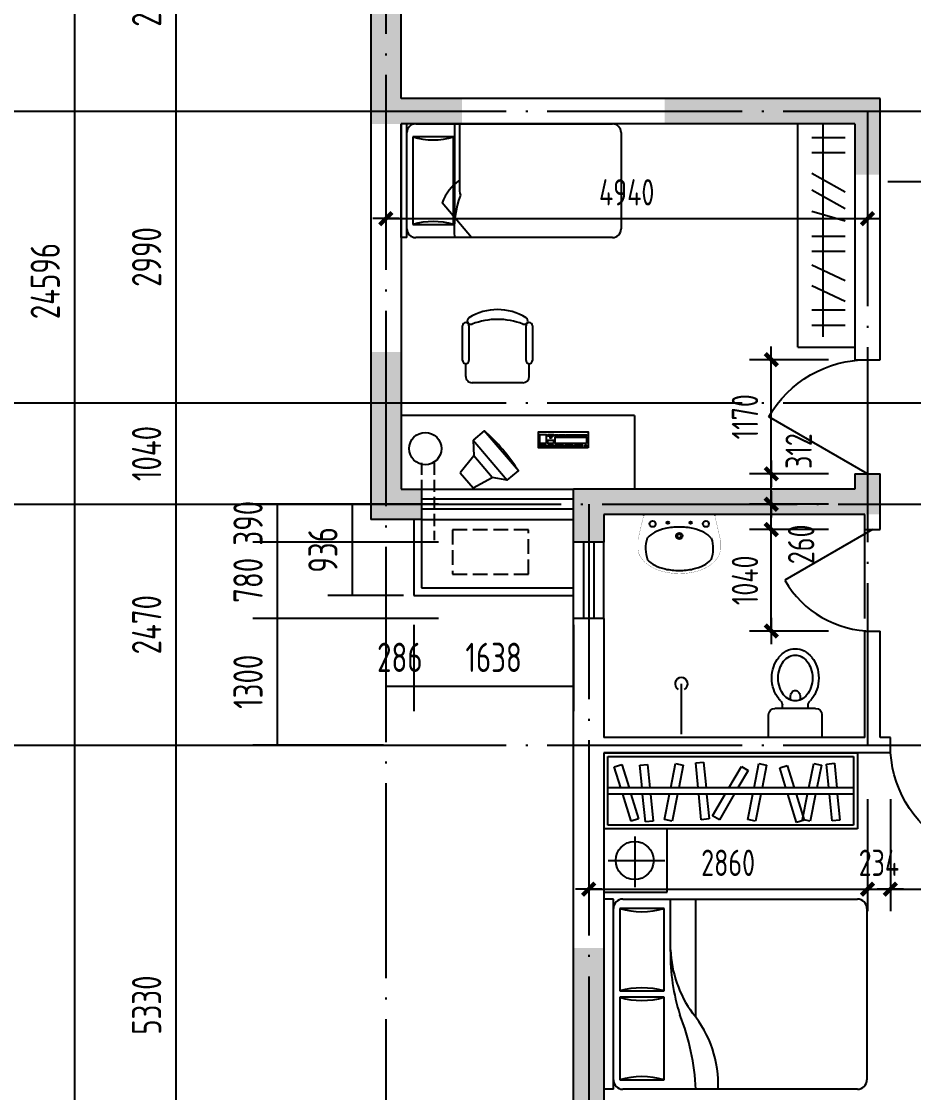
# Model space of a CAD drawing. Extents: x -726032 to 135930, y -151624 to 587044.
# Drawn here: x -484875 to -475725, y 410322 to 421304 of the extents above; entities that cross this region are included whole.
import ezdxf
from ezdxf.enums import TextEntityAlignment as Align

# ---------------------------------------------------------------- set-up
doc = ezdxf.new("R2010")
doc.units = 0
doc.header["$LTSCALE"] = 1000
doc.header["$MEASUREMENT"] = 0
doc.linetypes.add('DASH', pattern=[0.35, 0.25, -0.1])
doc.linetypes.add('DOTE', pattern=[2.42, 2, -0.2, 0.02, -0.2])
doc.layers.get('0').update_dxf_attribs({"linetype": 'CONTINUOUS'})
doc.layers.get('DEFPOINTS').update_dxf_attribs({"color": 1, "linetype": 'CONTINUOUS'})
for name, color, linetype in [('AXIS', 245, 'CONTINUOUS'), ('COLUMN', 170, 'CONTINUOUS'), ('DOTE', 8, 'DOTE'), ('GROUND', 45, 'CONTINUOUS'), ('LVTRY', 6, 'CONTINUOUS'), ('PUB_DIM', 245, 'CONTINUOUS'), ('ROOF', 4, 'CONTINUOUS'), ('WALL', 255, 'CONTINUOUS'), ('WINDOW', 155, 'CONTINUOUS'), ('WINDOW_TEXT', 7, 'CONTINUOUS'), ('家具', 252, 'CONTINUOUS'), ('引线', 213, 'CONTINUOUS'), ('空调', 245, 'CONTINUOUS')]:
    doc.layers.add(name, color=color, linetype=linetype)
doc.styles.add('DIM_FONT', font='isocp.shx', dxfattribs={"width": 0.8})
doc.styles.add('SIMPLEX', font='SIMPLEX.SHX')
doc.dimstyles.new('AXIS', dxfattribs={"dimtxt": 300, "dimasz": 1, "dimexe": 250, "dimexo": 300, "dimgap": 150, "dimtad": 1, "dimdec": 0, "dimzin": 0, "dimdsep": 46, "dimtxsty": 'DIM_FONT', "dimcen": 0.09, "dimse1": 1, "dimse2": 1, "dimclrt": 142, "dimadec": 0, "dimazin": 0, "dimtfac": 1, "dimtdec": 0, "dimtix": 1, "dimtmove": 2, "dimatfit": 3, "dimfxl": 1, "dimtolj": 1, "dimtzin": 0, "dimarcsym": 0})
doc.dimstyles.new('DIMA', dxfattribs={"dimtxt": 300, "dimasz": 1, "dimexe": 250, "dimexo": 300, "dimgap": 150, "dimtad": 1, "dimdec": 0, "dimzin": 0, "dimdsep": 46, "dimtxsty": 'DIM_FONT', "dimcen": 0.09, "dimse1": 1, "dimclrt": 142, "dimadec": 0, "dimazin": 0, "dimtfac": 1, "dimtdec": 0, "dimtix": 1, "dimtmove": 2, "dimatfit": 3, "dimfxl": 1, "dimtolj": 1, "dimtzin": 0, "dimarcsym": 0})
doc.dimstyles.new('DIMN', dxfattribs={"dimtxt": 300, "dimasz": 1, "dimexe": 250, "dimexo": 300, "dimgap": 150, "dimtad": 1, "dimdec": 0, "dimzin": 0, "dimdsep": 46, "dimtxsty": 'DIM_FONT', "dimcen": 0.09, "dimclrt": 142, "dimadec": 0, "dimazin": 0, "dimtfac": 1, "dimtdec": 0, "dimtix": 1, "dimtmove": 2, "dimatfit": 3, "dimfxl": 1, "dimtolj": 1, "dimtzin": 0, "dimarcsym": 0})

# ---------------------------------------------------------------- blocks, each defined once
blk = doc.blocks.new('*D517')
at = {"layer": 'AXIS', "color": 0, "lineweight": -2, "transparency": 16777216}
for p, q in [((-482202, 430940), (-484581, 430940)), ((-484331, 430939), (-484331, 406345)), ((-482202, 406344), (-484581, 406344))]:
    blk.add_line(p, q, dxfattribs=at)
at = {"layer": 'AXIS', "color": 0, "transparency": 16777216}
for points in [[(-484331, 430939), (-484331, 430939), (-484331, 430940)], [(-484331, 406345), (-484331, 406345), (-484331, 406344)]]:
    blk.add_solid(points, dxfattribs=at)
at = {"layer": 'DEFPOINTS', "color": 0, "transparency": 16777216}
for p in [(-481902, 430940), (-484331, 406344), (-481902, 406344)]:
    blk.add_point(p, dxfattribs=at)
at = {"layer": 'AXIS', "color": 142, "transparency": 16777216, "insert": (-484631, 418642), "char_height": 300, "attachment_point": 5, "rotation": 90, "style": 'DIM_FONT'}
blk.add_mtext('\\A1;24596', dxfattribs=at)
blk = doc.blocks.new('*D3250')
at = {"layer": 'AXIS', "color": 0, "lineweight": -2, "transparency": 16777216}
blk.add_line((-483291, 413883), (-483291, 408555), dxfattribs=at)
at = {"layer": 'AXIS', "color": 0, "transparency": 16777216}
for points in [[(-483291, 413883), (-483291, 413883), (-483291, 413884)], [(-483291, 408555), (-483291, 408555), (-483291, 408554)]]:
    blk.add_solid(points, dxfattribs=at)
at = {"layer": 'DEFPOINTS', "color": 0, "transparency": 16777216}
for p in [(-481902, 413884), (-483291, 408554), (-481902, 408554)]:
    blk.add_point(p, dxfattribs=at)
at = {"layer": 'AXIS', "color": 142, "transparency": 16777216, "insert": (-483591, 411219), "char_height": 300, "attachment_point": 5, "rotation": 90, "style": 'DIM_FONT'}
blk.add_mtext('\\A1;5330', dxfattribs=at)
blk = doc.blocks.new('*D3253')
at = {"layer": 'AXIS', "color": 0, "lineweight": -2, "transparency": 16777216}
blk.add_line((-483291, 422723), (-483291, 420385), dxfattribs=at)
at = {"layer": 'AXIS', "color": 0, "transparency": 16777216}
for points in [[(-483291, 422723), (-483291, 422723), (-483291, 422724)], [(-483291, 420385), (-483291, 420385), (-483291, 420384)]]:
    blk.add_solid(points, dxfattribs=at)
at = {"layer": 'DEFPOINTS', "color": 0, "transparency": 16777216}
for p in [(-481902, 422724), (-483291, 420384), (-481902, 420384)]:
    blk.add_point(p, dxfattribs=at)
at = {"layer": 'AXIS', "color": 142, "transparency": 16777216, "insert": (-483591, 421554), "char_height": 300, "attachment_point": 5, "rotation": 90, "style": 'DIM_FONT'}
blk.add_mtext('\\A1;2340', dxfattribs=at)
blk = doc.blocks.new('*D3254')
at = {"layer": 'AXIS', "color": 0, "lineweight": -2, "transparency": 16777216}
blk.add_line((-483291, 417393), (-483291, 416355), dxfattribs=at)
at = {"layer": 'AXIS', "color": 0, "transparency": 16777216}
for points in [[(-483291, 417393), (-483291, 417393), (-483291, 417394)], [(-483291, 416355), (-483291, 416355), (-483291, 416354)]]:
    blk.add_solid(points, dxfattribs=at)
at = {"layer": 'DEFPOINTS', "color": 0, "transparency": 16777216}
for p in [(-481902, 417394), (-483291, 416354), (-481902, 416354)]:
    blk.add_point(p, dxfattribs=at)
at = {"layer": 'AXIS', "color": 142, "transparency": 16777216, "insert": (-483591, 416874), "char_height": 300, "attachment_point": 5, "rotation": 90, "style": 'DIM_FONT'}
blk.add_mtext('\\A1;1040', dxfattribs=at)
blk = doc.blocks.new('*D3255')
at = {"layer": 'AXIS', "color": 0, "lineweight": -2, "transparency": 16777216}
blk.add_line((-483291, 416353), (-483291, 413885), dxfattribs=at)
at = {"layer": 'AXIS', "color": 0, "transparency": 16777216}
for points in [[(-483291, 416353), (-483291, 416353), (-483291, 416354)], [(-483291, 413885), (-483291, 413885), (-483291, 413884)]]:
    blk.add_solid(points, dxfattribs=at)
at = {"layer": 'DEFPOINTS', "color": 0, "transparency": 16777216}
for p in [(-481339, 416354), (-483291, 413884), (-481902, 413884)]:
    blk.add_point(p, dxfattribs=at)
at = {"layer": 'AXIS', "color": 142, "transparency": 16777216, "insert": (-483591, 415119), "char_height": 300, "attachment_point": 5, "rotation": 90, "style": 'DIM_FONT'}
blk.add_mtext('\\A1;2470', dxfattribs=at)
blk = doc.blocks.new('*D3256')
at = {"layer": 'AXIS', "color": 0, "lineweight": -2, "transparency": 16777216}
blk.add_line((-483291, 420383), (-483291, 417395), dxfattribs=at)
at = {"layer": 'AXIS', "color": 0, "transparency": 16777216}
for points in [[(-483291, 420383), (-483291, 420383), (-483291, 420384)], [(-483291, 417395), (-483291, 417395), (-483291, 417394)]]:
    blk.add_solid(points, dxfattribs=at)
at = {"layer": 'DEFPOINTS', "color": 0, "transparency": 16777216}
for p in [(-481902, 420384), (-483291, 417394), (-481902, 417394)]:
    blk.add_point(p, dxfattribs=at)
at = {"layer": 'AXIS', "color": 142, "transparency": 16777216, "insert": (-483591, 418889), "char_height": 300, "attachment_point": 5, "rotation": 90, "style": 'DIM_FONT'}
blk.add_mtext('\\A1;2990', dxfattribs=at)
blk = doc.blocks.new('M_E11')
for p, q in [((-280, -10), (-280, 0)), ((280, 0), (280, -10)), ((-250.5, -188.9), (-250.5, -185.7)), ((-247.8, -182.8), (-250.2, -184.9))]:
    blk.add_line(p, q)
at = {"const_width": 1.5}
for points in [[(-280, 0), (280, 0)], [(-325.7, -199.5), (-280, -5)], [(325.7, -203.7), (280, -5)]]:
    blk.add_lwpolyline(points, dxfattribs=at)
for points in [[(253, -188.3, 0.098208), (193.2, -140.8, 0.066287), (110.4, -111.4, 0.052428), (0, -99.8, 0.052428), (-110.4, -111.4, 0.066287), (-193.2, -140.8, 0.093876), (-250.8, -185.7, 0.171377)], [(-249.5, -357.7, 0.091341), (-193.2, -401.2, 0.066287), (-110.4, -430.6, 0.052428), (0, -442.2, 0.052428), (110.4, -430.6, 0.066287), (193.2, -401.2, 0.091756), (249.7, -357.5, 0.171377)]]:
    blk.add_lwpolyline(points, format="xyb")
for points in [[(-325.7, -199.5, 0.008223), (-325.7, -203.7, 0.149285)], [(-325.7, -265.7, 0.149285), (-304.4, -336.6, 0.107079), (-230.9, -407.7, 0.075625), (-131, -450.5, 0.062436), (-0.8, -467.3, 0.062436), (129.6, -451.5, 0.075625), (229.8, -409.6, 0.107079), (303.8, -339.1, 0.149285), (325.7, -268.3, 0.005205), (325.7, -265.7, 0.086596)]]:
    blk.add_lwpolyline(points, format="xyb", dxfattribs=at)
at = {"const_width": 1.5, "flags": 128}
for points in [[(-325.7, -203.7), (-325.7, -268.3)], [(325.7, -203.7), (325.7, -268.3)]]:
    blk.add_lwpolyline(points, dxfattribs=at)
at = {"flags": 128}
for points in [[(-253, -188.3, 0.172546), (-249.7, -357.5, 0.726395)], [(253, -188.3, -0.172546), (249.7, -357.5, -0.726395)]]:
    blk.add_lwpolyline(points, format="xyb", dxfattribs=at)
for centre, radius in [((-210, -75), 24), ((-210, -75), 24), ((-210, -75), 24), ((-90, -65), 10), ((90, -65), 10), ((210, -75), 24), ((0, -170), 25), ((0, -170), 15)]:
    blk.add_circle(centre, radius)
blk.add_arc((-249.5, -185.7), 1, 131.32236, 180)
at = {"width": 0.8, "flags": 9}
for tag in ['XSIZE', 'YSIZE']:
    blk.add_attdef(tag, (0, 0), '', height=0.5, dxfattribs=at)
blk = doc.blocks.new('_LV10')
blk.add_line((0, -37), (0, -432))
blk.add_arc((0, -432), 50, 121.03319, 58.96681)
blk = doc.blocks.new('_LV5')
for p, q in [((210.1, 0), (-210.1, 0)), ((-210.1, 0), (-210.1, -180)), ((210.1, -180), (210.1, 0)), ((160.1, -230), (-160.1, -230)), ((-101.4, -230), (-101.4, -254.3)), ((101.4, -230), (101.4, -254.1))]:
    blk.add_line(p, q)
blk.add_lwpolyline([(-135.1, -469.4, 0.080312), (-123, -544.2, 0.089014), (-91.8, -601.5, 0.104918), (-45.6, -639.3, 0.119812), (0.1, -650.4, 0.119812), (45.8, -639.3, 0.104918), (92, -601.5, 0.089014), (123.2, -544.2, 0.080312), (135.3, -469.4, 0.080312), (123.2, -394.6, 0.089014), (92, -337.3, 0.104918), (45.8, -299.5, 0.119812), (0.1, -288.4, 0.119812), (-45.6, -299.5, 0.104918), (-91.8, -337.3, 0.089014), (-123, -394.6, 0.080312)], format="xyb", close=True)
for points in [[(-38.7, -318.5, 0.073567), (-35.6, -339.5, 0.084454), (-27.4, -356, 0.10642), (-14.1, -367.8, 0.129709), (0, -371.5, 0.129709), (14.1, -367.8, 0.10642), (27.4, -356, 0.084454), (35.6, -339.5, 0.073567), (38.7, -318.5, 0.073567), (35.6, -297.5, 0.014016), (34.7, -294.6, 0.10642)], [(-34.7, -294.7, 0.013578), (-35.6, -297.5, 0.073567), (-38.7, -318.5, 0.073567)]]:
    blk.add_lwpolyline(points, format="xyb")
for centre, radius, start, end in [((-160.1, -180), 50, 180, 270), ((160.1, -180), 50, 270, 0), ((52.2, -452.8), 234.6, 141.28635, 161.63333), ((20.4, -427.3), 193.8, 134.81437, 141.28635), ((-151.4, -254.3), 50, 314.81437, 0), ((151.4, -254.1), 50, 180, 225.25549), ((-20.2, -427.3), 193.8, 38.71365, 45.25549), ((-52, -452.8), 234.6, 18.36667, 38.71365), ((102.3, -469.4), 287.4, 161.63333, 180), ((-102.1, -469.4), 287.4, 0, 18.36667), ((102.3, -469.4), 287.4, 180, 198.36667), ((-102.1, -469.4), 287.4, 341.63333, 0), ((52.2, -486), 234.6, 198.36667, 218.71365), ((-52, -486), 234.6, 321.28635, 341.63333), ((20.4, -511.6), 193.8, 218.71365, 242.67141), ((-20.2, -511.6), 193.8, 297.32859, 321.28635), ((0.1, -550.8), 149.6, 242.67141, 270), ((0.1, -550.8), 149.6, 270, 297.32859)]:
    blk.add_arc(centre, radius, start, end)
blk = doc.blocks.new('_DBLK')
blk.add_line((-0.5, 0), (0, -0.866))
blk.add_arc((-0.5, 0), 1, 300, 0)
at = {"layer": 'WINDOW_TEXT', "style": 'SIMPLEX', "flags": 9}
blk.add_attdef('A', text='', height=1, dxfattribs=at).set_placement((0, 1.5), align=Align.MIDDLE)
blk = doc.blocks.new('_DIMX')
blk.add_line((-150, 0), (150, 0))
at = {"const_width": 50}
blk.add_lwpolyline([(-70, -70), (70, 70)], dxfattribs=at)
blk = doc.blocks.new('*D755')
at = {"layer": 'DEFPOINTS', "color": 0, "transparency": 16777216}
for p in [(-477184, 416094), (-476327, 416094), (-476327, 415054)]:
    blk.add_point(p, dxfattribs=at)
at = {"layer": 'PUB_DIM', "color": 0, "lineweight": -2, "transparency": 16777216}
for p, q in [((-476597, 416094), (-477409, 416094)), ((-477184, 415055), (-477184, 416093)), ((-476597, 415054), (-477409, 415054))]:
    blk.add_line(p, q, dxfattribs=at)
at = {"layer": 'PUB_DIM', "color": 0, "lineweight": -2, "transparency": 16777216, "xscale": 0.9, "yscale": 0.9, "zscale": 0.9}
for p, rotation in [((-477184, 416094), 90), ((-477184, 415054), 270)]:
    blk.add_blockref('_DIMX', p, dxfattribs=dict(at, rotation=rotation))
at = {"layer": 'PUB_DIM', "color": 142, "transparency": 16777216, "insert": (-477454, 415574), "char_height": 270, "attachment_point": 5, "rotation": 90, "style": 'DIM_FONT'}
blk.add_mtext('\\A1;1040', dxfattribs=at)
blk = doc.blocks.new('*D1958')
at = {"layer": 'DEFPOINTS', "color": 0, "transparency": 16777216}
for p in [(-476197, 413601), (-475963, 413601), (-475963, 412408)]:
    blk.add_point(p, dxfattribs=at)
at = {"layer": 'PUB_DIM', "color": 0, "lineweight": -2, "transparency": 16777216}
for p, q in [((-475963, 413331), (-475963, 412183)), ((-476198, 412408), (-476199, 412408)), ((-476197, 412408), (-475963, 412408)), ((-475962, 412408), (-475961, 412408))]:
    blk.add_line(p, q, dxfattribs=at)
at = {"layer": 'PUB_DIM', "color": 0, "lineweight": -2, "transparency": 16777216, "xscale": 0.9, "yscale": 0.9, "zscale": 0.9}
blk.add_blockref('_DIMX', (-476197, 412408), dxfattribs=at)
at = {"layer": 'PUB_DIM', "color": 0, "lineweight": -2, "transparency": 16777216, "xscale": 0.9, "yscale": 0.9, "zscale": 0.9, "rotation": 180}
blk.add_blockref('_DIMX', (-475963, 412408), dxfattribs=at)
at = {"layer": 'PUB_DIM', "color": 142, "transparency": 16777216, "insert": (-476080, 412678), "char_height": 270, "attachment_point": 5, "style": 'DIM_FONT'}
blk.add_mtext('\\A1;234', dxfattribs=at)
blk = doc.blocks.new('*D1959')
at = {"layer": 'DEFPOINTS', "color": 0, "transparency": 16777216}
for p in [(-477184, 417836), (-476327, 417836), (-476327, 416666)]:
    blk.add_point(p, dxfattribs=at)
at = {"layer": 'PUB_DIM', "color": 0, "lineweight": -2, "transparency": 16777216}
for p, q in [((-476597, 417836), (-477409, 417836)), ((-477184, 416667), (-477184, 417835))]:
    blk.add_line(p, q, dxfattribs=at)
at = {"layer": 'PUB_DIM', "color": 0, "lineweight": -2, "transparency": 16777216, "xscale": 0.9, "yscale": 0.9, "zscale": 0.9}
for p, rotation in [((-477184, 417836), 90), ((-477184, 416666), 270)]:
    blk.add_blockref('_DIMX', p, dxfattribs=dict(at, rotation=rotation))
at = {"layer": 'PUB_DIM', "color": 142, "transparency": 16777216, "insert": (-477454, 417251), "char_height": 270, "attachment_point": 5, "rotation": 90, "style": 'DIM_FONT'}
blk.add_mtext('\\A1;1170', dxfattribs=at)
blk = doc.blocks.new('*D1960')
at = {"layer": 'DEFPOINTS', "color": 0, "transparency": 16777216}
for p in [(-477184, 416666), (-476327, 416666), (-476327, 416354)]:
    blk.add_point(p, dxfattribs=at)
at = {"layer": 'PUB_DIM', "color": 0, "lineweight": -2, "transparency": 16777216}
for p, q in [((-476597, 416666), (-477409, 416666)), ((-477184, 416355), (-477184, 416665))]:
    blk.add_line(p, q, dxfattribs=at)
at = {"layer": 'PUB_DIM', "color": 0, "lineweight": -2, "transparency": 16777216, "xscale": 0.9, "yscale": 0.9, "zscale": 0.9}
for p, rotation in [((-477184, 416666), 90), ((-477184, 416354), 270)]:
    blk.add_blockref('_DIMX', p, dxfattribs=dict(at, rotation=rotation))
at = {"layer": 'PUB_DIM', "color": 142, "transparency": 16777216, "insert": (-476903, 416899), "char_height": 270, "attachment_point": 5, "rotation": 90, "style": 'DIM_FONT'}
blk.add_mtext('\\A1;312', dxfattribs=at)
blk = doc.blocks.new('*D1961')
at = {"layer": 'DEFPOINTS', "color": 0, "transparency": 16777216}
for p in [(-477184, 416354), (-476327, 416354), (-476327, 416094)]:
    blk.add_point(p, dxfattribs=at)
at = {"layer": 'PUB_DIM', "color": 0, "lineweight": -2, "transparency": 16777216}
for p, q in [((-476597, 416354), (-477409, 416354)), ((-477184, 416355), (-477184, 416356)), ((-477184, 416094), (-477184, 416354)), ((-477184, 416093), (-477184, 416092))]:
    blk.add_line(p, q, dxfattribs=at)
at = {"layer": 'PUB_DIM', "color": 0, "lineweight": -2, "transparency": 16777216, "xscale": 0.9, "yscale": 0.9, "zscale": 0.9}
for p, rotation in [((-477184, 416354), 270), ((-477184, 416094), 90)]:
    blk.add_blockref('_DIMX', p, dxfattribs=dict(at, rotation=rotation))
at = {"layer": 'PUB_DIM', "color": 142, "transparency": 16777216, "insert": (-476878, 415943), "char_height": 270, "attachment_point": 5, "rotation": 90, "style": 'DIM_FONT'}
blk.add_mtext('\\A1;260', dxfattribs=at)
blk = doc.blocks.new('*D756')
at = {"layer": 'DEFPOINTS', "color": 0, "transparency": 16777216}
for p in [(-480851, 415418), (-479213, 415418), (-480851, 414484)]:
    blk.add_point(p, dxfattribs=at)
at = {"layer": 'PUB_DIM', "color": 0, "lineweight": -2, "transparency": 16777216}
for p, q in [((-480851, 415118), (-480851, 414234)), ((-479213, 415118), (-479213, 414234)), ((-479214, 414484), (-480850, 414484))]:
    blk.add_line(p, q, dxfattribs=at)
at = {"layer": 'PUB_DIM', "color": 0, "transparency": 16777216}
for points in [[(-480850, 414485), (-480850, 414484), (-480851, 414484)], [(-479214, 414485), (-479214, 414484), (-479213, 414484)]]:
    blk.add_solid(points, dxfattribs=at)
at = {"layer": 'PUB_DIM', "color": 142, "transparency": 16777216, "insert": (-480032, 414784), "char_height": 300, "attachment_point": 5, "style": 'DIM_FONT'}
blk.add_mtext('\\A1;1638', dxfattribs=at)
blk = doc.blocks.new('*D757')
at = {"layer": 'DEFPOINTS', "color": 0, "transparency": 16777216}
for p in [(-481137, 415418), (-480851, 415418), (-481137, 414484)]:
    blk.add_point(p, dxfattribs=at)
at = {"layer": 'PUB_DIM', "color": 0, "lineweight": -2, "transparency": 16777216}
for p, q in [((-481137, 415118), (-481137, 414234)), ((-480851, 415118), (-480851, 414234)), ((-481138, 414484), (-481139, 414484)), ((-480851, 414484), (-481137, 414484)), ((-480850, 414484), (-480849, 414484))]:
    blk.add_line(p, q, dxfattribs=at)
at = {"layer": 'PUB_DIM', "color": 0, "transparency": 16777216}
for points in [[(-481138, 414485), (-481138, 414484), (-481137, 414484)], [(-480850, 414485), (-480850, 414484), (-480851, 414484)]]:
    blk.add_solid(points, dxfattribs=at)
at = {"layer": 'PUB_DIM', "color": 142, "transparency": 16777216, "insert": (-480994, 414784), "char_height": 300, "attachment_point": 5, "style": 'DIM_FONT'}
blk.add_mtext('\\A1;286', dxfattribs=at)
blk = doc.blocks.new('*D758')
at = {"layer": 'DEFPOINTS', "color": 0, "transparency": 16777216}
for p in [(-480658, 416354), (-481483, 415418), (-480658, 415418)]:
    blk.add_point(p, dxfattribs=at)
at = {"layer": 'PUB_DIM', "color": 0, "lineweight": -2, "transparency": 16777216}
for p, q in [((-480958, 416354), (-481733, 416354)), ((-481483, 416353), (-481483, 415419)), ((-480958, 415418), (-481733, 415418))]:
    blk.add_line(p, q, dxfattribs=at)
at = {"layer": 'PUB_DIM', "color": 0, "transparency": 16777216}
for points in [[(-481483, 416353), (-481483, 416353), (-481483, 416354)], [(-481483, 415419), (-481483, 415419), (-481483, 415418)]]:
    blk.add_solid(points, dxfattribs=at)
at = {"layer": 'PUB_DIM', "color": 142, "transparency": 16777216, "insert": (-481783, 415886), "char_height": 300, "attachment_point": 5, "rotation": 90, "style": 'DIM_FONT'}
blk.add_mtext('\\A1;936', dxfattribs=at)
blk = doc.blocks.new('_WBLK')
for p, q in [((-0.5, 0.5), (0.5, 0.5)), ((0.5, 0.1667), (-0.5, 0.1667)), ((0.5, -0.1667), (-0.5, -0.1667)), ((-0.5, -0.5), (0.5, -0.5))]:
    blk.add_line(p, q)
at = {"layer": 'WINDOW_TEXT', "style": 'SIMPLEX', "flags": 9}
blk.add_attdef('A', text='', height=1, dxfattribs=at).set_placement((0, 1.5), align=Align.MIDDLE)
blk = doc.blocks.new('M_C32CXI')
for p, q in [((-188.1, 275), (86.9, 275)), ((86.9, 225), (-188.1, 225)), ((211.9, 250), (111.9, 250)), ((261.9, 200), (261.9, -200)), ((-188.1, -225), (86.9, -225)), ((211.9, -250), (111.9, -250)), ((86.9, -275), (-188.1, -275))]:
    blk.add_line(p, q)
for centre, radius, start, end in [((-188.1, 250), 25, 90, 270), ((86.9, 250), 25, 270, 90), ((111, 0), 425.9, 148.10921, 211.89079), ((-226.8, 210.2), 28.1, 338.76069, 148.10921), ((314, 0), 552.1, 158.76069, 201.23931), ((211.9, 200), 50, 0, 90), ((-226.8, -210.2), 28.1, 211.89079, 21.23931), ((-188.1, -250), 25, 90, 270), ((86.9, -250), 25, 270, 90), ((211.9, -200), 50, 270, 0)]:
    blk.add_arc(centre, radius, start, end)
at = {"width": 0.8, "flags": 9}
for tag in ['XSIZE', 'YSIZE']:
    blk.add_attdef(tag, (0, 0), '', height=0.5, dxfattribs=at)
blk = doc.blocks.new('*D1962')
at = {"layer": 'DEFPOINTS', "color": 0, "transparency": 16777216}
for p in [(-479057, 413601), (-476197, 413601), (-476197, 412408)]:
    blk.add_point(p, dxfattribs=at)
at = {"layer": 'PUB_DIM', "color": 0, "lineweight": -2, "transparency": 16777216}
for p, q in [((-476197, 413331), (-476197, 412183)), ((-479056, 412408), (-476198, 412408))]:
    blk.add_line(p, q, dxfattribs=at)
at = {"layer": 'PUB_DIM', "color": 0, "lineweight": -2, "transparency": 16777216, "xscale": 0.9, "yscale": 0.9, "zscale": 0.9, "rotation": 180}
blk.add_blockref('_DIMX', (-479057, 412408), dxfattribs=at)
at = {"layer": 'PUB_DIM', "color": 0, "lineweight": -2, "transparency": 16777216, "xscale": 0.9, "yscale": 0.9, "zscale": 0.9}
blk.add_blockref('_DIMX', (-476197, 412408), dxfattribs=at)
at = {"layer": 'PUB_DIM', "color": 142, "transparency": 16777216, "insert": (-477627, 412678), "char_height": 270, "attachment_point": 5, "style": 'DIM_FONT'}
blk.add_mtext('\\A1;2860', dxfattribs=at)
blk = doc.blocks.new('*D1963')
at = {"layer": 'DEFPOINTS', "color": 0, "transparency": 16777216}
for p in [(-481137, 420544), (-476197, 420544), (-476197, 419282)]:
    blk.add_point(p, dxfattribs=at)
at = {"layer": 'PUB_DIM', "color": 0, "lineweight": -2, "transparency": 16777216}
for p, q in [((-476197, 420274), (-476197, 419057)), ((-481136, 419282), (-476198, 419282))]:
    blk.add_line(p, q, dxfattribs=at)
at = {"layer": 'PUB_DIM', "color": 0, "lineweight": -2, "transparency": 16777216, "xscale": 0.9, "yscale": 0.9, "zscale": 0.9, "rotation": 180}
blk.add_blockref('_DIMX', (-481137, 419282), dxfattribs=at)
at = {"layer": 'PUB_DIM', "color": 0, "lineweight": -2, "transparency": 16777216, "xscale": 0.9, "yscale": 0.9, "zscale": 0.9}
blk.add_blockref('_DIMX', (-476197, 419282), dxfattribs=at)
at = {"layer": 'PUB_DIM', "color": 142, "transparency": 16777216, "insert": (-478667, 419552), "char_height": 270, "attachment_point": 5, "style": 'DIM_FONT'}
blk.add_mtext('\\A1;4940', dxfattribs=at)
blk = doc.blocks.new('*D1965')
at = {"layer": 'DEFPOINTS', "color": 0, "transparency": 16777216}
for p in [(-475963, 413601), (-474793, 413601), (-474793, 412408)]:
    blk.add_point(p, dxfattribs=at)
at = {"layer": 'PUB_DIM', "color": 0, "lineweight": -2, "transparency": 16777216}
for p, q in [((-474793, 413331), (-474793, 412183)), ((-475962, 412408), (-474794, 412408))]:
    blk.add_line(p, q, dxfattribs=at)
at = {"layer": 'PUB_DIM', "color": 0, "lineweight": -2, "transparency": 16777216, "xscale": 0.9, "yscale": 0.9, "zscale": 0.9, "rotation": 180}
blk.add_blockref('_DIMX', (-475963, 412408), dxfattribs=at)
at = {"layer": 'PUB_DIM', "color": 0, "lineweight": -2, "transparency": 16777216, "xscale": 0.9, "yscale": 0.9, "zscale": 0.9}
blk.add_blockref('_DIMX', (-474793, 412408), dxfattribs=at)
at = {"layer": 'PUB_DIM', "color": 142, "transparency": 16777216, "insert": (-475378, 412678), "char_height": 270, "attachment_point": 5, "style": 'DIM_FONT'}
blk.add_mtext('\\A1;1170', dxfattribs=at)
blk = doc.blocks.new('*D763')
at = {"layer": 'DEFPOINTS', "color": 0, "transparency": 16777216}
for p in [(-480299, 415964), (-482251, 415184), (-480862, 415184)]:
    blk.add_point(p, dxfattribs=at)
at = {"layer": 'PUB_DIM', "color": 0, "lineweight": -2, "transparency": 16777216}
for p, q in [((-480599, 415964), (-482501, 415964)), ((-482251, 415963), (-482251, 415185)), ((-481162, 415184), (-482501, 415184))]:
    blk.add_line(p, q, dxfattribs=at)
at = {"layer": 'PUB_DIM', "color": 0, "transparency": 16777216}
for points in [[(-482251, 415963), (-482251, 415963), (-482251, 415964)], [(-482251, 415185), (-482251, 415185), (-482251, 415184)]]:
    blk.add_solid(points, dxfattribs=at)
at = {"layer": 'PUB_DIM', "color": 142, "transparency": 16777216, "insert": (-482551, 415574), "char_height": 300, "attachment_point": 5, "rotation": 90, "style": 'DIM_FONT'}
blk.add_mtext('\\A1;780', dxfattribs=at)
blk = doc.blocks.new('*D764')
at = {"layer": 'DEFPOINTS', "color": 0, "transparency": 16777216}
for p in [(-480299, 415184), (-482251, 413884), (-480862, 413884)]:
    blk.add_point(p, dxfattribs=at)
at = {"layer": 'PUB_DIM', "color": 0, "lineweight": -2, "transparency": 16777216}
for p, q in [((-480599, 415184), (-482501, 415184)), ((-482251, 415183), (-482251, 413885)), ((-481162, 413884), (-482501, 413884))]:
    blk.add_line(p, q, dxfattribs=at)
at = {"layer": 'PUB_DIM', "color": 0, "transparency": 16777216}
for points in [[(-482251, 415183), (-482251, 415183), (-482251, 415184)], [(-482251, 413885), (-482251, 413885), (-482251, 413884)]]:
    blk.add_solid(points, dxfattribs=at)
at = {"layer": 'PUB_DIM', "color": 142, "transparency": 16777216, "insert": (-482551, 414534), "char_height": 300, "attachment_point": 5, "rotation": 90, "style": 'DIM_FONT'}
blk.add_mtext('\\A1;1300', dxfattribs=at)
blk = doc.blocks.new('*D765')
at = {"layer": 'DEFPOINTS', "color": 0, "transparency": 16777216}
for p in [(-480299, 416354), (-482251, 415964), (-480862, 415964)]:
    blk.add_point(p, dxfattribs=at)
at = {"layer": 'PUB_DIM', "color": 0, "lineweight": -2, "transparency": 16777216}
for p, q in [((-480599, 416354), (-482501, 416354)), ((-482251, 416355), (-482251, 416356)), ((-482251, 416354), (-482251, 415964)), ((-481162, 415964), (-482501, 415964)), ((-482251, 415963), (-482251, 415962))]:
    blk.add_line(p, q, dxfattribs=at)
at = {"layer": 'PUB_DIM', "color": 0, "transparency": 16777216}
for points in [[(-482251, 416355), (-482251, 416355), (-482251, 416354)], [(-482251, 415963), (-482251, 415963), (-482251, 415964)]]:
    blk.add_solid(points, dxfattribs=at)
at = {"layer": 'PUB_DIM', "color": 142, "transparency": 16777216, "insert": (-482551, 416159), "char_height": 300, "attachment_point": 5, "rotation": 90, "style": 'DIM_FONT'}
blk.add_mtext('\\A1;390', dxfattribs=at)

msp = doc.modelspace()

# ---------------------------------------------------------------- linework, layer by layer
at = {"layer": 'AXIS'}
for p, q in [((-485631.2, 420384), (-481902.2, 420384)), ((-485631.2, 417394), (-481902.2, 417394)), ((-485631.2, 416354), (-481338.6, 416354)), ((-485631.2, 413884), (-481902.2, 413884))]:
    msp.add_line(p, q, dxfattribs=at)
at = {"layer": 'COLUMN'}
for points in [[(-481292.9, 421996), (-481292.9, 420254), (-480980.9, 421996), (-480980.9, 420254)], [(-480980.9, 420514), (-480980.9, 420254), (-480356.9, 420514), (-480356.9, 420254)], [(-478276.9, 420514), (-478276.9, 420254), (-476066.9, 420514), (-476326.9, 420254)], [(-476326.9, 420254), (-476326.9, 419734), (-476066.9, 420514), (-476066.9, 419734)], [(-481292.9, 417914), (-481292.9, 416198), (-480980.9, 417914), (-480980.9, 416198)], [(-476326.9, 416510), (-476326.9, 416666), (-476066.9, 416250), (-476066.9, 416666)], [(-480980.9, 416198), (-480980.9, 416510), (-480772.9, 416198), (-480772.9, 416510)], [(-479212.9, 416510), (-479212.9, 415964), (-478900.9, 416250), (-478900.9, 415964)], [(-479212.9, 416510), (-478900.9, 416250), (-476326.9, 416510), (-476066.9, 416250)], [(-479212.9, 411804), (-479212.9, 408398), (-478900.9, 411804), (-478900.9, 408398)]]:
    msp.add_solid(points, dxfattribs=at)
at = {"layer": 'DOTE'}
for p, q in [((-481136.9, 432855.9), (-481136.9, 405011.9)), ((-481902.2, 420384), (-412270.4, 420384)), ((-476196.9, 420384), (-476196.9, 413884)), ((-481902.2, 417394), (-412270.4, 417394)), ((-481338.6, 416354), (-412270.4, 416354)), ((-479056.9, 416354), (-479056.9, 405011.9)), ((-481902.2, 413884), (-412270.4, 413884))]:
    msp.add_line(p, q, dxfattribs=at)
at = {"layer": 'GROUND'}
msp.add_line((-476222.9, 415184), (-476222.9, 416094), dxfattribs=at)
at = {"layer": 'ROOF'}
for p, q in [((-480850.9, 416198), (-480850.9, 415418)), ((-480772.9, 416198), (-480772.9, 415496)), ((-480772.9, 415496), (-479212.9, 415496)), ((-480850.9, 415418), (-479212.9, 415418))]:
    msp.add_line(p, q, dxfattribs=at)
at = {"layer": 'WALL'}
for p, q in [((-481292.9, 426390), (-481292.9, 416198)), ((-480980.9, 420514), (-480980.9, 426078)), ((-476066.9, 420514), (-480980.9, 420514)), ((-476066.9, 417836), (-476066.9, 420514)), ((-480980.9, 420254), (-480980.9, 416510)), ((-476326.9, 420254), (-480980.9, 420254)), ((-476326.9, 420254), (-476326.9, 417836)), ((-476326.9, 417836), (-476066.9, 417836)), ((-476326.9, 416666), (-476326.9, 416510)), ((-476326.9, 416666), (-476066.9, 416666)), ((-476066.9, 416094), (-476066.9, 416666)), ((-480980.9, 416510), (-480772.9, 416510)), ((-480772.9, 416510), (-480772.9, 416198)), ((-479212.9, 415964), (-479212.9, 416510)), ((-476326.9, 416510), (-479212.9, 416510)), ((-476222.9, 416250), (-478900.9, 416250)), ((-478898.8, 415964), (-478898.8, 416250)), ((-476222.9, 416094), (-476222.9, 416250)), ((-480772.9, 416198), (-481292.9, 416198)), ((-476222.9, 416094), (-476066.9, 416094)), ((-478900.9, 415964), (-479212.9, 415964)), ((-479212.9, 408398), (-479212.9, 415184)), ((-478900.9, 415184), (-479212.9, 415184)), ((-478898.8, 413962), (-478898.8, 415184)), ((-476222.9, 415054), (-476066.9, 415054)), ((-476222.9, 413962), (-476222.9, 415054)), ((-476066.9, 413962), (-476066.9, 415054)), ((-476222.9, 413962), (-478900.9, 413962)), ((-475962.9, 413962), (-476066.9, 413962)), ((-475962.9, 413806), (-475962.9, 413962)), ((-475962.9, 413806), (-478900.9, 413806)), ((-478898.9, 408710), (-478898.8, 413806))]:
    msp.add_line(p, q, dxfattribs=at)
at = {"layer": '家具'}
for p, q in [((-480921.1, 420254), (-480980.9, 420254)), ((-480980.9, 419087.9), (-480980.9, 420254)), ((-480921.1, 419087.9), (-480921.1, 420254)), ((-480831.4, 420254), (-478813.8, 420254)), ((-480433.6, 420254), (-480433.6, 419297.2)), ((-480382.9, 420254), (-480382.9, 419604.7)), ((-478724.1, 420164.3), (-478724.1, 419177.6)), ((-476911.8, 417966), (-476911.8, 420254)), ((-476653.9, 420254), (-476653.9, 418070.8)), ((-480442.7, 420119.4), (-480861.3, 420119.4)), ((-480861.3, 420119.4), (-480861.3, 419222.4)), ((-480442.7, 419222.4), (-480442.7, 420119.4)), ((-476425.3, 420110), (-476766.7, 420110)), ((-476425.3, 419956.9), (-476766.7, 419956.9)), ((-476425.3, 419554.5), (-476766.7, 419746.3)), ((-476425.3, 419382.8), (-476766.7, 419574.6)), ((-480258.3, 419088.3), (-480558.5, 419444.7)), ((-476425.3, 419257.5), (-476766.7, 419356.6)), ((-480861.3, 419222.4), (-480442.7, 419222.4)), ((-480921.1, 419087.9), (-480980.9, 419087.9)), ((-478813.8, 419087.9), (-480831.4, 419087.9)), ((-476425.3, 419099.8), (-476766.7, 419099.8)), ((-476425.3, 418946.7), (-476766.7, 418946.7)), ((-476425.3, 418645.1), (-476766.7, 418804.5)), ((-476425.3, 418433.8), (-476766.7, 418593.1)), ((-476425.3, 418343.6), (-476766.7, 418343.6)), ((-476425.3, 418185.8), (-476766.7, 418185.8)), ((-476911.8, 417966), (-476326.9, 417966)), ((-478587, 417263.2), (-480980.9, 417263.2)), ((-478587, 417263.2), (-478587, 416510)), ((-480242.9, 417010.2), (-480235.4, 416849.9)), ((-479891.4, 416599.8), (-480046.9, 416629.8)), ((-478900.9, 413806), (-478900.9, 412376)), ((-478900.9, 413806), (-476300.9, 413806)), ((-476300.9, 413806), (-476300.9, 413026)), ((-478861.9, 413065), (-478861.9, 413767)), ((-478861.9, 413767), (-476339.9, 413767)), ((-478794, 413663.4), (-478717.3, 413687)), ((-478717.3, 413687), (-478643.2, 413446)), ((-478532.2, 413679.3), (-478452.3, 413687)), ((-478509.6, 413446), (-478532.2, 413679.3)), ((-478452.3, 413687), (-478429, 413446)), ((-478215.7, 413446), (-478165.7, 413696.1)), ((-478165.7, 413696.1), (-478087, 413680.4)), ((-478087, 413680.4), (-478133.8, 413446)), ((-477958.8, 413702.3), (-477878.9, 413710)), ((-477934.1, 413446), (-477958.8, 413702.3)), ((-477878.9, 413710), (-477853.4, 413446)), ((-477361.1, 413446), (-477311.1, 413696.1)), ((-477311.1, 413696.1), (-477232.4, 413680.4)), ((-477232.4, 413680.4), (-477279.2, 413446)), ((-477097, 413651.9), (-477020.3, 413675.5)), ((-477020.3, 413675.5), (-476949.7, 413446)), ((-476799.2, 413446), (-476749.2, 413696.1)), ((-476749.2, 413696.1), (-476670.5, 413680.4)), ((-476670.5, 413680.4), (-476717.4, 413446)), ((-476617.3, 413690.8), (-476537.4, 413698.5)), ((-476593.6, 413446), (-476617.3, 413690.8)), ((-476537.4, 413698.5), (-476513, 413446)), ((-476339.9, 413767), (-476339.9, 413065)), ((-478727.1, 413446), (-478794, 413663.4)), ((-477618.5, 413446), (-477491.1, 413664.6)), ((-477421.7, 413624.2), (-477525.6, 413446)), ((-477491.1, 413664.6), (-477421.7, 413624.2)), ((-477033.7, 413446), (-477097, 413651.9)), ((-476339.9, 413446), (-478861.9, 413446)), ((-476339.9, 413381), (-478861.9, 413381)), ((-478622, 413104.1), (-478707.2, 413381)), ((-478623.2, 413381), (-478545.3, 413127.7)), ((-478475.8, 413096.9), (-478503.3, 413381)), ((-478422.7, 413381), (-478395.9, 413104.6)), ((-478280.4, 413122.3), (-478228.7, 413381)), ((-478146.8, 413381), (-478201.7, 413106.6)), ((-477902.5, 413119.8), (-477927.8, 413381)), ((-477847.1, 413381), (-477822.6, 413127.5)), ((-477785.8, 413159), (-477656.4, 413381)), ((-477563.5, 413381), (-477716.4, 413118.6)), ((-477425.8, 413122.3), (-477374.1, 413381)), ((-477292.2, 413381), (-477347.1, 413106.6)), ((-476925, 413092.6), (-477013.7, 413381)), ((-476929.7, 413381), (-476848.3, 413116.2)), ((-476863.9, 413122.3), (-476812.2, 413381)), ((-476730.4, 413381), (-476785.2, 413106.6)), ((-476561, 413108.3), (-476587.3, 413381)), ((-476506.7, 413381), (-476481.1, 413116.1)), ((-478545.3, 413127.7), (-478622, 413104.1)), ((-477822.6, 413127.5), (-477902.5, 413119.8)), ((-477716.4, 413118.6), (-477785.8, 413159)), ((-476300.9, 413026), (-478900.9, 413026)), ((-476339.9, 413065), (-478861.9, 413065)), ((-478395.9, 413104.6), (-478475.8, 413096.9)), ((-478201.7, 413106.6), (-478280.4, 413122.3)), ((-478250.9, 412376), (-478250.9, 413026)), ((-477347.1, 413106.6), (-477425.8, 413122.3)), ((-476848.3, 413116.2), (-476925, 413092.6)), ((-476785.2, 413106.6), (-476863.9, 413122.3)), ((-476481.1, 413116.1), (-476561, 413108.3)), ((-478585.1, 412948.7), (-478585.1, 412428.7)), ((-478858.1, 412701.7), (-478274.6, 412701.7)), ((-478900.9, 412376), (-478250.9, 412376)), ((-478803.4, 412306.5), (-478900.9, 412306.5)), ((-478900.9, 412306.5), (-478900.9, 410356.5)), ((-478803.4, 410356.5), (-478803.4, 412306.5)), ((-478705.9, 412306.5), (-476300.9, 412306.5)), ((-478218.4, 411770.3), (-478218.4, 412306.5)), ((-477958.4, 411104), (-477958.4, 412306.5)), ((-478738.4, 412209), (-478738.4, 411364)), ((-478283.4, 412209), (-478738.4, 412209)), ((-478283.4, 411364), (-478283.4, 412209)), ((-476203.4, 412209), (-476203.4, 410454)), ((-478738.4, 411364), (-478283.4, 411364)), ((-478738.4, 411299), (-478738.4, 410454)), ((-478283.4, 411299), (-478738.4, 411299)), ((-478283.4, 410454), (-478283.4, 411299)), ((-478738.4, 410454), (-478283.4, 410454)), ((-478803.4, 410356.5), (-478900.9, 410356.5)), ((-476300.9, 410356.5), (-478705.9, 410356.5))]:
    msp.add_line(p, q, dxfattribs=at)
for points in [[(-480242.9, 417010.2), (-479891.4, 416599.8), (-479777.8, 416697.1), (-480129.4, 417107.4)], [(-479061.6, 416930.9), (-479570.8, 416930.9), (-479570.8, 417094.9), (-479061.6, 417094.9)], [(-479493.8, 416977.9), (-479557.3, 416977.9), (-479557.3, 417068.7), (-479493.8, 417068.7)], [(-479416.3, 416977.9), (-479476.1, 416977.9), (-479476.1, 417011.5), (-479416.3, 417011.5)], [(-479460.6, 417052.8), (-479473.9, 417052.8), (-479473.9, 417068.3), (-479460.6, 417068.3)], [(-479438.4, 417052.8), (-479451.7, 417052.8), (-479451.7, 417068.3), (-479438.4, 417068.3)], [(-479438.4, 417030.7), (-479451.7, 417030.7), (-479451.7, 417046.2), (-479438.4, 417046.2)], [(-479416.3, 417052.8), (-479429.6, 417052.8), (-479429.6, 417068.3), (-479416.3, 417068.3)], [(-479078.5, 416977.9), (-479400.4, 416977.9), (-479400.4, 417041), (-479078.5, 417041)], [(-479373.8, 417051), (-479400, 417051), (-479400, 417066.4), (-479373.8, 417066.4)], [(-479335.1, 417051), (-479361.3, 417051), (-479361.3, 417066.4), (-479335.1, 417066.4)], [(-479300, 417051), (-479324.4, 417051), (-479324.4, 417066.4), (-479300, 417066.4)], [(-479150.5, 417051), (-479287.5, 417051), (-479287.5, 417066.4), (-479150.5, 417066.4)], [(-479113.6, 417051), (-479139.8, 417051), (-479139.8, 417066.4), (-479113.6, 417066.4)], [(-479078.5, 417051), (-479102.9, 417051), (-479102.9, 417066.4), (-479078.5, 417066.4)], [(-479492, 416945.8), (-479556.9, 416945.8), (-479556.9, 416961.3), (-479492, 416961.3)], [(-479460.6, 416945.8), (-479473.9, 416945.8), (-479473.9, 416961.3), (-479460.6, 416961.3)], [(-479438.4, 416945.8), (-479451.7, 416945.8), (-479451.7, 416961.3), (-479438.4, 416961.3)], [(-479416.3, 416945.8), (-479429.6, 416945.8), (-479429.6, 416961.3), (-479416.3, 416961.3)], [(-479386.8, 416945.8), (-479400, 416945.8), (-479400, 416961.3), (-479386.8, 416961.3)], [(-479364.6, 416945.8), (-479377.9, 416945.8), (-479377.9, 416961.3), (-479364.6, 416961.3)], [(-479342.5, 416945.8), (-479355.7, 416945.8), (-479355.7, 416961.3), (-479342.5, 416961.3)], [(-479320.3, 416945.8), (-479333.6, 416945.8), (-479333.6, 416961.3), (-479320.3, 416961.3)], [(-479285.2, 416945.8), (-479298.5, 416945.8), (-479298.5, 416961.3), (-479285.2, 416961.3)], [(-479263.1, 416945.8), (-479276.4, 416945.8), (-479276.4, 416961.3), (-479263.1, 416961.3)], [(-479241, 416945.8), (-479254.2, 416945.8), (-479254.2, 416961.3), (-479241, 416961.3)], [(-479218.8, 416945.8), (-479232.1, 416945.8), (-479232.1, 416961.3), (-479218.8, 416961.3)], [(-479187.4, 416945.8), (-479200.7, 416945.8), (-479200.7, 416961.3), (-479187.4, 416961.3)], [(-479165.3, 416945.8), (-479178.6, 416945.8), (-479178.6, 416961.3), (-479165.3, 416961.3)], [(-479143.1, 416945.8), (-479156.4, 416945.8), (-479156.4, 416961.3), (-479143.1, 416961.3)], [(-479121, 416945.8), (-479134.3, 416945.8), (-479134.3, 416961.3), (-479121, 416961.3)], [(-479078.5, 416945.8), (-479091.8, 416945.8), (-479091.8, 416961.3), (-479078.5, 416961.3)], [(-480374.6, 416677.6), (-480240.2, 416520.7), (-480046.9, 416629.8), (-480235.4, 416849.9)]]:
    msp.add_lwpolyline(points, close=True, dxfattribs=at)
for centre, radius in [((-480732.6, 416924.3), 165.1), ((-478585.1, 412701.7), 195)]:
    msp.add_circle(centre, radius, dxfattribs=at)
for centre, radius, start, end in [((-480831.4, 420164.3), 89.7, 89.99957, 179.99957), ((-478813.8, 420164.3), 89.7, 359.99957, 89.99957), ((-480652, 420837), 747.5, 253.73936, 286.25977), ((-480093.7, 419273.9), 495.2, 125.72493, 159.81647), ((-480024.1, 419604.7), 358.8, 179.99957, 193.39237), ((-479411, 419166.4), 1025.6, 159.73699, 184.39073), ((-480831.4, 419177.6), 89.7, 179.99957, 269.99957), ((-480652, 418504.8), 747.5, 73.73936, 106.25977), ((-478813.8, 419177.6), 89.7, 269.99957, 359.99957), ((-481337.2, 415716.9), 1841.8, 32.15068, 49.02091), ((-478705.9, 412209), 97.5, 90, 180), ((-476300.9, 412209), 97.5, 0, 90), ((-478510.9, 412989), 812.5, 253.7398, 286.2602), ((-476179, 411743.9), 2039.5, 179.25816, 197.80337), ((-477024.8, 411839.5), 1194.8, 182.53978, 216.04031), ((-478510.9, 410584), 812.5, 73.7398, 106.2602), ((-478510.9, 412079), 812.5, 253.7398, 286.2602), ((-480347.5, 410247.4), 2391.6, 2.61601, 21.40694), ((-478876.5, 410405.3), 1148.5, 357.56726, 39.54608), ((-478705.9, 410454), 97.5, 180, 270), ((-478510.9, 409674), 812.5, 73.7398, 106.2602), ((-476300.9, 410454), 97.5, 270, 0)]:
    msp.add_arc(centre, radius, start, end, dxfattribs=at)
at = {"layer": '引线'}
msp.add_lwpolyline([(-470372.9, 417043), (-471686.6, 419657.8), (-475989.2, 419657.8)], dxfattribs=at)
at = {"layer": '空调', "linetype": 'DASH', "ltscale": 0.5}
for p, q in [((-480772.9, 416779.9), (-480772.9, 415985.8)), ((-480642.9, 416779.9), (-480642.9, 415985.8))]:
    msp.add_line(p, q, dxfattribs=at)
at = {"layer": '空调', "linetype": 'DASH', "ltscale": 0.6}
msp.add_lwpolyline([(-480453.7, 415636.6), (-479673.7, 415636.6), (-479673.7, 416091.6), (-480453.7, 416091.6)], close=True, dxfattribs=at)

# ---------------------------------------------------------------- block references
at = {"layer": 'LVTRY', "xscale": 1.299999999999272, "yscale": 1.299999999999272, "zscale": 1.299999999999272}
msp.add_blockref('M_E11', (-478128.2, 416250), dxfattribs=at)
at = {"layer": 'LVTRY', "rotation": 180}
for name, p, xscale, yscale, zscale in [('_LV5', (-476937.9, 413962), -1.299999999999272, 1.30000000000291, 1.3), ('_LV10', (-478106.4, 413950.4), 1.299999999999272, 1.299999999999272, 1.299999999999272)]:
    msp.add_blockref(name, p, dxfattribs=dict(at, xscale=xscale, yscale=yscale, zscale=zscale))
at = {"layer": 'WINDOW'}
for name, p, xscale, yscale, zscale, rotation in [('_DBLK', (-476196.9, 417251), -1170, 1170, 1170, 270), ('_DBLK', (-476144.9, 415574), 1040, 1040, 1040, 270), ('_WBLK', (-479056.9, 415574), 780, 312, 780, 90), ('_DBLK', (-475377.9, 413884), 1170, -1170, 1170, 180)]:
    msp.add_blockref(name, p, dxfattribs=dict(at, xscale=xscale, yscale=yscale, zscale=zscale, rotation=rotation))
at = {"layer": 'WINDOW', "xscale": 1560, "yscale": 312, "zscale": 1560}
msp.add_blockref('_WBLK', (-479992.9, 416354), dxfattribs=at)
at = {"layer": '家具', "xscale": 1.300000000003015, "yscale": 1.300000000003015, "zscale": 1.300000000003015, "rotation": 269.9999770727111}
msp.add_blockref('M_C32CXI', (-479992.1, 417940.2), dxfattribs=at)

# ---------------------------------------------------------------- texts
at = {"layer": '家具', "style": 'DIM_FONT', "oblique": -0.00002, "width": 0.8, "flags": 9}
for tag, s in [('XSIZE', '180'), ('YSIZE', '450')]:
    msp.add_attdef(tag, (-479335.1, 417066.4), s, height=0.65, rotation=89.99998, dxfattribs=at)
at = {"layer": '家具', "style": 'DIM_FONT', "oblique": -180, "text_generation_flag": 4, "width": 0.8, "flags": 9}
for tag in ['XSIZE', 'YSIZE']:
    msp.add_attdef(tag, (-480307.4, 416599.2), '420', height=0.65, rotation=40.5858, dxfattribs=at)

# ---------------------------------------------------------------- dimensions: what is measured, and where the dimension line sits
at = {"layer": 'AXIS'}
dim = msp.add_aligned_dim(p1=(-481902.2, 430940), p2=(-481902.2, 406343.8), distance=-2429, dimstyle='DIMN', dxfattribs=at)
dim.commit()
dim.dimension.update_dxf_attribs({"geometry": '*D517', "text_midpoint": (-484631.2, 418641.9)})
for base, p1, p2, picture, middle in [((-483291.2, 420384), (-481902.2, 422724), (-481902.2, 420384), '*D3253', (-483591.2, 421554)), ((-483291.2, 417394), (-481902.2, 420384), (-481902.2, 417394), '*D3256', (-483591.2, 418889)), ((-483291.2, 416354), (-481902.2, 417394), (-481902.2, 416354), '*D3254', (-483591.2, 416874)), ((-483291.2, 413884), (-481338.6, 416354), (-481902.2, 413884), '*D3255', (-483591.2, 415119)), ((-483291.2, 408554), (-481902.2, 413884), (-481902.2, 408554), '*D3250', (-483591.2, 411219))]:
    dim = msp.add_linear_dim(base=base, p1=p1, p2=p2, angle=90, dimstyle='AXIS', dxfattribs=at)
    dim.commit()
    dim.dimension.update_dxf_attribs({"geometry": picture, "text_midpoint": middle})
at = {"layer": 'PUB_DIM'}
dim = msp.add_linear_dim(base=(-476196.9, 419281.8), p1=(-481136.9, 420544.2), p2=(-476196.9, 420544.2), angle=180, dimstyle='DIMA', override={"dimscale": 0.9, "dimblk1": '_DIMX', "dimblk2": '_DIMX', "dimsah": 1}, dxfattribs=at)
dim.commit()
dim.dimension.update_dxf_attribs({"geometry": '*D1963', "text_midpoint": (-478666.9, 419551.8)})
for p1, p2, distance, dimstyle, picture, middle in [((-476326.9, 416666), (-476326.9, 417836), 857.1, 'DIMA', '*D1959', (-477454, 417251)), ((-476326.9, 415054), (-476326.9, 416094), 857.1, 'DIMN', '*D755', (-477454, 415574)), ((-479056.9, 413601.1), (-476196.9, 413601.1), -1192.9, 'DIMA', '*D1962', (-477626.9, 412678.2)), ((-476196.9, 413601.1), (-475962.9, 413601.1), -1192.9, 'DIMA', '*D1958', (-476079.9, 412678.2)), ((-475962.9, 413601.1), (-474792.9, 413601.1), -1192.9, 'DIMA', '*D1965', (-475377.9, 412678.2))]:
    dim = msp.add_aligned_dim(p1=p1, p2=p2, distance=distance, dimstyle=dimstyle, override={"dimscale": 0.9, "dimblk1": '_DIMX', "dimblk2": '_DIMX', "dimsah": 1}, dxfattribs=at)
    dim.commit()
    dim.dimension.update_dxf_attribs({"geometry": picture, "text_midpoint": middle})
for base, p1, p2, picture, middle in [((-477184, 416666), (-476326.9, 416354), (-476326.9, 416666), '*D1960', (-476903.4, 416898.9)), ((-477184, 416354), (-476326.9, 416094), (-476326.9, 416354), '*D1961', (-476877.9, 415942.7))]:
    dim = msp.add_linear_dim(base=base, p1=p1, p2=p2, angle=90, dimstyle='DIMA', override={"dimscale": 0.9, "dimblk1": '_DIMX', "dimblk2": '_DIMX', "dimsah": 1}, dxfattribs=at)
    dim.commit()
    dim.dimension.update_dxf_attribs({"geometry": picture, "text_midpoint": middle, "dimtype": 161})
for base, p1, p2, picture, middle in [((-482251.2, 415964), (-480298.6, 416354), (-480862.2, 415964), '*D765', (-482551.2, 416159)), ((-481482.9, 415418), (-480657.5, 416354), (-480657.5, 415418), '*D758', (-481782.9, 415886)), ((-482251.2, 415184), (-480298.6, 415964), (-480862.2, 415184), '*D763', (-482551.2, 415574)), ((-482251.2, 413884), (-480298.6, 415184), (-480862.2, 413884), '*D764', (-482551.2, 414534))]:
    dim = msp.add_linear_dim(base=base, p1=p1, p2=p2, angle=90, dimstyle='DIMN', dxfattribs=at)
    dim.commit()
    dim.dimension.update_dxf_attribs({"geometry": picture, "text_midpoint": middle})
for base, p1, p2, picture, middle in [((-481136.9, 414484.4), (-480850.9, 415418), (-481136.9, 415418), '*D757', (-480993.9, 414784.4)), ((-480850.9, 414484.4), (-479212.9, 415418), (-480850.9, 415418), '*D756', (-480031.9, 414784.4))]:
    dim = msp.add_linear_dim(base=base, p1=p1, p2=p2, dimstyle='DIMN', dxfattribs=at)
    dim.commit()
    dim.dimension.update_dxf_attribs({"geometry": picture, "text_midpoint": middle})

doc.saveas('drawing.dxf')
